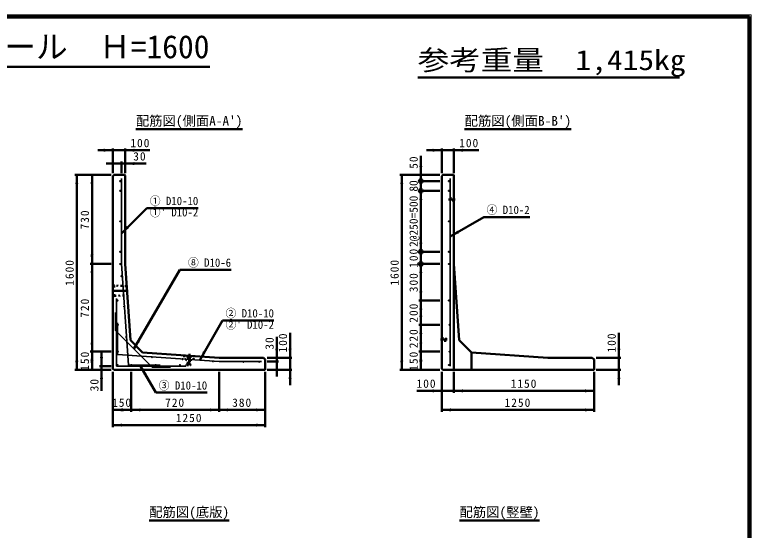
# Model space of a CAD drawing. Units: millimetres, scale not verified. Extents: x 100 to 4105, y 100 to 2870.
# Drawn here: x 2171 to 4105, y 1516 to 2870 of the extents above; entities that cross this region are included whole.
import ezdxf
from ezdxf.enums import TextEntityAlignment as Align

# ---------------------------------------------------------------- set-up
doc = ezdxf.new("R2010")
doc.units = ezdxf.units.MM
doc.header["$LTSCALE"] = 5
doc.linetypes.add('USER2', pattern=[13.4, 10, -1.2, 1, -1.2])
doc.linetypes.add('USER3', pattern=[2.2, 1, -1.2])
doc.layers.add('V-nasSTD', color=7, linetype='Continuous', lineweight=50)
doc.styles.add('ＭＳ ゴシック', font='')
doc.styles.get('ＭＳ ゴシック').set_extended_font_data('MS Gothic')

msp = doc.modelspace()

# ---------------------------------------------------------------- hatches: boundary and pattern name
at = {"layer": 'V-nasSTD'}
for points in [[(2405.219, 2514.051), (2405.219, 2510.051), (2429.219, 2514.051), (2405.219, 2518.051)], [(2485.219, 2514.051), (2485.219, 2510.051), (2461.219, 2514.051), (2485.219, 2518.051)], [(3268.419, 2514.051), (3268.419, 2510.051), (3292.419, 2514.051), (3268.419, 2518.051)], [(3348.419, 2514.051), (3348.419, 2510.051), (3324.419, 2514.051), (3348.419, 2518.051)], [(2427.619, 2479.051), (2427.619, 2483.051), (2451.619, 2479.051), (2427.619, 2475.051)], [(2485.219, 2479.051), (2485.219, 2475.051), (2461.219, 2479.051), (2485.219, 2483.051)], [(3237.419, 2473.051), (3241.419, 2473.051), (3237.419, 2449.051), (3233.419, 2473.051)], [(2334.219, 2425.051), (2330.219, 2425.051), (2334.219, 2449.051), (2338.219, 2425.051)], [(2374.219, 2425.051), (2370.219, 2425.051), (2374.219, 2449.051), (2378.219, 2425.051)], [(3187.419, 2425.051), (3183.419, 2425.051), (3187.419, 2449.051), (3191.419, 2425.051)], [(3237.419, 2383.451), (3233.419, 2383.451), (3237.419, 2407.451), (3241.419, 2383.451)], [(2468.59, 2312.422), (2471.418, 2309.593), (2451.619, 2295.451), (2465.761, 2315.25)], [(3335.604, 2299.451), (3337.604, 2295.987), (3314.819, 2287.451), (3333.604, 2302.915)], [(3237.419, 2271.451), (3241.419, 2271.451), (3237.419, 2247.451), (3233.419, 2271.451)], [(2374.219, 2239.451), (2378.219, 2239.451), (2374.219, 2215.451), (2370.219, 2239.451)], [(2374.219, 2191.451), (2370.219, 2191.451), (2374.219, 2215.451), (2378.219, 2191.451)], [(3237.419, 2191.451), (3233.419, 2191.451), (3237.419, 2215.451), (3241.419, 2191.451)], [(3237.419, 2143.451), (3241.419, 2143.451), (3237.419, 2119.451), (3233.419, 2143.451)], [(3237.419, 2095.451), (3233.419, 2095.451), (3237.419, 2119.451), (3241.419, 2095.451)], [(3237.419, 2079.451), (3241.419, 2079.451), (3237.419, 2055.451), (3233.419, 2079.451)], [(3237.419, 2031.451), (3233.419, 2031.451), (3237.419, 2055.451), (3241.419, 2031.451)], [(2496.353, 2012.97), (2499.817, 2010.97), (2484.353, 1992.185), (2492.889, 2014.97)], [(2374.219, 2009.051), (2378.219, 2009.051), (2374.219, 1985.051), (2370.219, 2009.051)], [(2859.219, 1993.051), (2863.219, 1993.051), (2859.219, 1969.051), (2855.219, 1993.051)], [(2894.219, 1993.051), (2890.219, 1993.051), (2894.219, 1969.051), (2898.219, 1993.051)], [(3237.419, 2009.051), (3241.419, 2009.051), (3237.419, 1985.051), (3233.419, 2009.051)], [(3757.419, 1993.051), (3753.419, 1993.051), (3757.419, 1969.051), (3761.419, 1993.051)], [(2374.219, 1961.051), (2370.219, 1961.051), (2374.219, 1985.051), (2378.219, 1961.051)], [(2668.974, 1983.753), (2672.438, 1981.753), (2656.974, 1962.968), (2665.509, 1985.753)], [(3237.419, 1961.051), (3233.419, 1961.051), (3237.419, 1985.051), (3241.419, 1961.051)], [(2334.219, 1961.051), (2338.219, 1961.051), (2334.219, 1937.051), (2330.219, 1961.051)], [(2374.219, 1961.051), (2378.219, 1961.051), (2374.219, 1937.051), (2370.219, 1961.051)], [(2399.219, 1970.651), (2395.219, 1970.651), (2399.219, 1946.651), (2403.219, 1970.651)], [(2859.219, 1935.451), (2855.219, 1935.451), (2859.219, 1959.451), (2863.219, 1935.451)], [(3187.419, 1961.051), (3191.419, 1961.051), (3187.419, 1937.051), (3183.419, 1961.051)], [(3237.419, 1961.051), (3241.419, 1961.051), (3237.419, 1937.051), (3233.419, 1961.051)], [(2399.219, 1913.051), (2403.219, 1913.051), (2399.219, 1937.051), (2395.219, 1913.051)], [(2513.673, 1925.867), (2510.208, 1923.867), (2501.673, 1946.651), (2517.137, 1927.867)], [(2894.219, 1913.051), (2890.219, 1913.051), (2894.219, 1937.051), (2898.219, 1913.051)], [(3757.419, 1913.051), (3753.419, 1913.051), (3757.419, 1937.051), (3761.419, 1913.051)], [(3268.419, 1882.051), (3268.419, 1878.051), (3292.419, 1882.051), (3268.419, 1886.051)], [(3348.419, 1882.051), (3348.419, 1878.051), (3324.419, 1882.051), (3348.419, 1886.051)], [(3668.419, 1882.051), (3668.419, 1886.051), (3692.419, 1882.051), (3668.419, 1878.051)], [(2453.219, 1832.051), (2453.219, 1828.051), (2429.219, 1832.051), (2453.219, 1836.051)], [(2453.219, 1832.051), (2453.219, 1836.051), (2477.219, 1832.051), (2453.219, 1828.051)], [(2501.219, 1832.051), (2501.219, 1828.051), (2477.219, 1832.051), (2501.219, 1836.051)], [(2683.619, 1832.051), (2683.619, 1836.051), (2707.619, 1832.051), (2683.619, 1828.051)], [(2731.619, 1832.051), (2731.619, 1828.051), (2707.619, 1832.051), (2731.619, 1836.051)], [(2805.219, 1832.051), (2805.219, 1836.051), (2829.219, 1832.051), (2805.219, 1828.051)], [(3316.419, 1832.051), (3316.419, 1828.051), (3292.419, 1832.051), (3316.419, 1836.051)], [(3668.419, 1832.051), (3668.419, 1836.051), (3692.419, 1832.051), (3668.419, 1828.051)], [(2453.219, 1792.051), (2453.219, 1788.051), (2429.219, 1792.051), (2453.219, 1796.051)], [(2805.219, 1792.051), (2805.219, 1796.051), (2829.219, 1792.051), (2805.219, 1788.051)]]:
    msp.add_hatch(color=256, dxfattribs=at).paths.add_polyline_path(points)

# ---------------------------------------------------------------- linework, layer by layer
at = {"layer": 'V-nasSTD', "lineweight": 100}
for p, q in [((4100, 2865), (105, 2865)), ((4100, 105), (4100, 2865))]:
    msp.add_line(p, q, dxfattribs=at)
at = {"layer": 'V-nasSTD'}
for p, q in [((1521.892, 2733.465), (2683.108, 2733.465)), ((3229.369, 2705.328), (3916.169, 2705.328)), ((2489.219, 2569.051), (2769.219, 2569.051)), ((3352.419, 2569.051), (3632.419, 2569.051)), ((2429.219, 2514.051), (2389.219, 2514.051)), ((2429.219, 2519.051), (2429.219, 2454.051)), ((2461.219, 2514.051), (2429.219, 2514.051)), ((2461.219, 2519.051), (2461.219, 2454.051)), ((2461.219, 2514.051), (2526.219, 2514.051)), ((3292.419, 2514.051), (3252.419, 2514.051)), ((3292.419, 2519.051), (3292.419, 2454.051)), ((3324.419, 2514.051), (3292.419, 2514.051)), ((3324.419, 2519.051), (3324.419, 2454.051)), ((3324.419, 2514.051), (3389.419, 2514.051)), ((3237.419, 2499.051), (3237.419, 2449.051)), ((2411.619, 2479.051), (2451.619, 2479.051)), ((2451.619, 2484.051), (2451.619, 2454.051)), ((2451.619, 2479.051), (2461.219, 2479.051)), ((2461.219, 2479.051), (2516.219, 2479.051)), ((2424.219, 2449.051), (2329.219, 2449.051)), ((2334.219, 2449.051), (2334.219, 1937.051)), ((2374.219, 2449.051), (2374.219, 2215.451)), ((2432.099, 2449.051), (2429.219, 2446.171)), ((2429.219, 2446.171), (2429.219, 1939.931)), ((2459.619, 2449.051), (2432.099, 2449.051)), ((2461.219, 2447.451), (2461.219, 2215.451)), ((3287.419, 2449.051), (3182.419, 2449.051)), ((3187.419, 2449.051), (3187.419, 1937.051)), ((3237.419, 2449.051), (3237.419, 2433.051)), ((3295.299, 2449.051), (3292.419, 2446.171)), ((3292.419, 2446.171), (3292.419, 1939.931)), ((3322.819, 2449.051), (3295.299, 2449.051)), ((3324.419, 2447.451), (3324.419, 1937.051)), ((3287.419, 2433.051), (3232.419, 2433.051)), ((3237.419, 2433.051), (3237.419, 2407.451)), ((3287.419, 2407.451), (3232.419, 2407.451)), ((3237.419, 2407.451), (3237.419, 2247.451)), ((2451.619, 2295.451), (2518.208, 2362.04)), ((2518.208, 2362.04), (2653.208, 2362.04)), ((3314.819, 2287.451), (3403.31, 2338.541)), ((3403.31, 2338.541), (3523.31, 2338.541)), ((3287.419, 2247.451), (3232.419, 2247.451)), ((3237.419, 2247.451), (3237.419, 2215.451)), ((2424.219, 2215.451), (2369.219, 2215.451)), ((2374.219, 2215.451), (2374.219, 1985.051)), ((2461.219, 2215.451), (2475.141, 2014.973)), ((3287.419, 2215.451), (3232.419, 2215.451)), ((3237.419, 2215.451), (3237.419, 2119.451)), ((3324.419, 2215.451), (3338.341, 2014.973)), ((2484.353, 1992.185), (2604.353, 2200.031)), ((2604.353, 2200.031), (2739.353, 2200.031)), ((3287.419, 2119.451), (3232.419, 2119.451)), ((3237.419, 2119.451), (3237.419, 2055.451)), ((2656.974, 1962.968), (2716.974, 2066.891)), ((2716.974, 2066.891), (2851.974, 2066.891)), ((3287.419, 2055.451), (3232.419, 2055.451)), ((3237.419, 2055.451), (3237.419, 1985.051)), ((2894.219, 1969.051), (2894.219, 2034.051)), ((3757.419, 1969.051), (3757.419, 2034.051)), ((2475.141, 2014.973), (2507.141, 1982.973)), ((2859.219, 1969.051), (2859.219, 2024.051)), ((3338.341, 2014.973), (3370.341, 1982.973)), ((2424.219, 1985.051), (2369.219, 1985.051)), ((2374.219, 1985.051), (2374.219, 1937.051)), ((2399.219, 1946.651), (2399.219, 1981.651)), ((2507.141, 1982.973), (2707.619, 1969.051)), ((3287.419, 1985.051), (3232.419, 1985.051)), ((3237.419, 1985.051), (3237.419, 1937.051)), ((3370.341, 1982.973), (3570.819, 1969.051)), ((3370.341, 1937.051), (3370.341, 1982.973)), ((2707.619, 1969.051), (2824.419, 1969.051)), ((2824.419, 1969.051), (2829.219, 1964.251)), ((2829.219, 1937.051), (2829.219, 1964.251)), ((2899.219, 1969.051), (2834.219, 1969.051)), ((2864.219, 1959.451), (2834.219, 1959.451)), ((2859.219, 1969.051), (2859.219, 1959.451)), ((2859.219, 1959.451), (2859.219, 1919.451)), ((2894.219, 1937.051), (2894.219, 1969.051)), ((3570.819, 1969.051), (3687.619, 1969.051)), ((3687.619, 1969.051), (3692.419, 1964.251)), ((3692.419, 1937.051), (3692.419, 1964.251)), ((3762.419, 1969.051), (3697.419, 1969.051)), ((3757.419, 1937.051), (3757.419, 1969.051)), ((2424.219, 1937.051), (2329.219, 1937.051)), ((2424.219, 1946.651), (2394.219, 1946.651)), ((2399.219, 1937.051), (2399.219, 1946.651)), ((2399.219, 1937.051), (2399.219, 1882.051)), ((2429.219, 1939.931), (2432.099, 1937.051)), ((2432.099, 1937.051), (2829.219, 1937.051)), ((2501.673, 1946.651), (2541.673, 1877.369)), ((2899.219, 1937.051), (2834.219, 1937.051)), ((2894.219, 1937.051), (2894.219, 1897.051)), ((3287.419, 1937.051), (3182.419, 1937.051)), ((3292.419, 1939.931), (3295.299, 1937.051)), ((3295.299, 1937.051), (3692.419, 1937.051)), ((3762.419, 1937.051), (3697.419, 1937.051)), ((3757.419, 1937.051), (3757.419, 1897.051)), ((2429.219, 1787.051), (2429.219, 1932.051)), ((2477.219, 1827.051), (2477.219, 1932.051)), ((2707.619, 1827.051), (2707.619, 1932.051)), ((2829.219, 1787.051), (2829.219, 1932.051)), ((3292.419, 1827.051), (3292.419, 1932.051)), ((3324.419, 1877.051), (3324.419, 1932.051)), ((3692.419, 1827.051), (3692.419, 1932.051)), ((2541.673, 1877.369), (2676.673, 1877.369)), ((3292.419, 1882.051), (3227.419, 1882.051)), ((3324.419, 1882.051), (3292.419, 1882.051)), ((3324.419, 1882.051), (3292.419, 1882.051)), ((3692.419, 1882.051), (3324.419, 1882.051)), ((2477.219, 1832.051), (2429.219, 1832.051)), ((2707.619, 1832.051), (2477.219, 1832.051)), ((2829.219, 1832.051), (2707.619, 1832.051)), ((3692.419, 1832.051), (3292.419, 1832.051)), ((2829.219, 1792.051), (2429.219, 1792.051)), ((2524.219, 1541.451), (2734.219, 1541.451)), ((3338.939, 1541.451), (3548.939, 1541.451))]:
    msp.add_line(p, q, dxfattribs=at)
at = {"layer": 'V-nasSTD', "lineweight": 35}
for p, q in [((2451.619, 2439.451), (2451.619, 2215.451)), ((3314.819, 2439.451), (3314.819, 1946.651)), ((2451.619, 2215.451), (2470.108, 1949.211)), ((2438.179, 1946.651), (2438.179, 2125.051)), ((2436.259, 2040.279), (2436.259, 2088.279)), ((2441.379, 1977.94), (2441.379, 2060.82)), ((2436.259, 2040.279), (2532.447, 1944.091)), ((2441.379, 1977.94), (2707.619, 1959.451)), ((2707.619, 1959.451), (2819.619, 1959.451)), ((2438.179, 1946.651), (2620.579, 1946.651)), ((2470.108, 1949.211), (2552.988, 1949.211)), ((2532.447, 1944.091), (2580.447, 1944.091))]:
    msp.add_line(p, q, dxfattribs=at)
at = {"layer": 'V-nasSTD', "linetype": 'USER2'}
for p, q in [((3310.019, 2385.051), (3327.619, 2385.051)), ((2469.219, 2145.051), (2426.019, 2145.051)), ((3306.819, 2017.051), (3289.219, 2017.051)), ((2629.787, 1979.468), (2628.055, 1954.528))]:
    msp.add_line(p, q, dxfattribs=at)
at = {"layer": 'V-nasSTD', "linetype": 'USER3'}
for p, q in [((3313.219, 2381.851), (3313.219, 2388.251)), ((3313.219, 2388.251), (3324.419, 2388.251)), ((3324.419, 2381.851), (3313.219, 2381.851)), ((2429.219, 2161.531), (2429.219, 2128.571)), ((2432.419, 2158.651), (2429.219, 2161.531)), ((2465.275, 2157.051), (2432.419, 2158.651)), ((2432.419, 2131.451), (2432.419, 2158.651)), ((2432.419, 2131.451), (2429.219, 2128.571)), ((2432.419, 2131.451), (2466.942, 2133.051)), ((3292.419, 2020.251), (3303.619, 2020.251)), ((3303.619, 2013.851), (3292.419, 2013.851)), ((3303.619, 2020.251), (3303.619, 2013.851)), ((2625.229, 1971.565), (2625.074, 1969.33)), ((2625.074, 1969.33), (2626.763, 1968.251)), ((2625.074, 1969.33), (2633.055, 1968.776)), ((2625.229, 1971.565), (2633.21, 1971.011)), ((2626.763, 1968.251), (2625.655, 1952.289)), ((2626.763, 1968.251), (2631.232, 1967.94)), ((2631.232, 1967.94), (2630.124, 1951.979)), ((2631.232, 1967.94), (2633.055, 1968.776)), ((2633.21, 1971.011), (2633.055, 1968.776)), ((2622.192, 1950.926), (2622.125, 1949.968)), ((2622.125, 1949.968), (2633.298, 1949.192)), ((2622.192, 1950.926), (2625.655, 1952.289)), ((2622.192, 1950.926), (2633.365, 1950.15)), ((2625.655, 1952.289), (2630.124, 1951.979)), ((2630.124, 1951.979), (2633.365, 1950.15)), ((2633.365, 1950.15), (2633.298, 1949.192))]:
    msp.add_line(p, q, dxfattribs=at)
at = {"layer": 'V-nasSTD', "lineweight": 13}
msp.add_lwpolyline([(100, 100), (100, 2870), (4105, 2870), (4105, 100)], close=True, dxfattribs=at)
at = {"layer": 'V-nasSTD'}
for centre in [(3237.419, 2433.051), (3237.419, 2407.451), (3237.419, 2247.451), (3237.419, 2215.451)]:
    msp.add_circle(centre, 5, dxfattribs=at)
at = {"layer": 'V-nasSTD', "lineweight": 35}
for centre in [(2447.939, 2433.051), (3311.139, 2433.051), (2447.939, 2407.451), (3311.139, 2407.451), (2447.939, 2327.451), (3311.139, 2327.451), (2447.939, 2247.451), (3311.139, 2247.451), (2447.939, 2215.451), (3311.139, 2215.451), (2451.139, 2183.451), (2441.539, 2119.451), (3311.139, 2119.451), (2458.437, 2103.451), (2442.339, 2055.451), (3312.899, 2055.451), (2463.993, 2023.451), (2442.339, 1985.051), (3312.899, 1985.051), (2531.619, 1970.713), (2611.619, 1965.158), (2691.619, 1959.602), (2771.619, 1958.491), (2813.219, 1958.491), (2441.539, 1949.851), (2477.219, 1950.171), (2541.219, 1950.171), (2605.219, 1949.851), (3311.139, 1949.851)]:
    msp.add_circle(centre, 0.96, dxfattribs=at)
at = {"layer": 'V-nasSTD'}
for centre in [(2459.619, 2447.451), (3322.819, 2447.451)]:
    msp.add_arc(centre, 1.6, 0, 90, dxfattribs=at)
at = {"layer": 'V-nasSTD', "linetype": 'USER3'}
msp.add_arc((2629.441, 1974.48), 13.76, 176.0275, 356.0275, dxfattribs=at)

# ---------------------------------------------------------------- texts
at = {"layer": 'V-nasSTD', "style": 'ＭＳ ゴシック'}
for s, height, p in [('1ｓｔタッチウォール  Ｈ=1600', 60.81, (2102.5, 2816.409)), ("配筋図(側面A-A')", 25.66, (2629.219, 2604.051)), ("配筋図(側面B-B')", 25.66, (3492.419, 2604.051)), ('配筋図(底版)', 25.66, (2629.219, 1576.451)), ('配筋図(竪壁)', 25.66, (3443.939, 1576.451))]:
    msp.add_text(s, height=height, dxfattribs=at).set_placement(p, align=Align.TOP_CENTER)
at = {"layer": 'V-nasSTD', "style": 'ＭＳ ゴシック', "width": 1.15}
msp.add_text('参考重量\u30001,415kg', height=52.79, dxfattribs=at).set_placement((3229.369, 2777.328), align=Align.TOP_LEFT)
at = {"layer": 'V-nasSTD', "style": 'ＭＳ ゴシック'}
for s, p in [('80', (3207.419, 2420.251)), ('2@250=500', (3207.419, 2327.451))]:
    msp.add_text(s, height=21.99, rotation=90, dxfattribs=at).set_placement(p, align=Align.TOP_CENTER)
at = {"layer": 'V-nasSTD', "style": 'ＭＳ ゴシック', "width": 0.95}
for s, p in [('① D10-10', (2589.493, 2391.848)), ("①' D10-2", (2589.493, 2362.04)), ('④ D10-2', (3466.675, 2368.349)), ('⑧ D10-6', (2682.718, 2229.839)), ('② D10-10', (2788.259, 2096.699)), ("②' D10-2", (2788.259, 2066.891)), ('③ D10-10', (2612.958, 1907.177))]:
    msp.add_text(s, height=21.85, dxfattribs=at).set_placement(p, align=Align.TOP_CENTER)
at = {"layer": 'V-nasSTD', "char_height": 21.99, "attachment_point": 2, "style": 'ＭＳ ゴシック'}
for s, insert in [('\\T1.17;100', (2501.219, 2544.051)), ('\\T1.17;100', (3364.419, 2544.051)), ('\\T1.17;30', (2499.969, 2509.051)), ('\\T1.17;100', (3252.419, 1912.051)), ('\\T1.17;1150', (3508.419, 1912.051)), ('\\T1.17;150', (2453.219, 1862.051)), ('\\T1.17;720', (2592.419, 1862.051)), ('\\T1.17;380', (2768.419, 1862.051)), ('\\T1.17;1250', (3492.419, 1862.051)), ('\\T1.17;1250', (2629.219, 1822.051))]:
    msp.add_mtext(s, dxfattribs=dict(at, insert=insert))
at = {"layer": 'V-nasSTD', "char_height": 21.99, "attachment_point": 2, "rotation": 90, "style": 'ＭＳ ゴシック'}
for s, insert in [('\\T1.17;50', (3207.419, 2482.801)), ('\\T1.17;730', (2344.219, 2332.251)), ('\\T1.17;100', (3207.419, 2231.451)), ('\\T1.17;1600', (2304.219, 2193.051)), ('\\T1.17;1600', (3157.419, 2193.551)), ('\\T1.17;300', (3207.419, 2167.451)), ('\\T1.17;720', (2344.219, 2100.251)), ('\\T1.17;200', (3207.419, 2087.451)), ('\\T1.17;100', (2864.219, 2009.051)), ('\\T1.17;220', (3207.419, 2020.251)), ('\\T1.17;100', (3727.419, 2009.051)), ('\\T1.17;30', (2829.219, 2007.801)), ('\\T1.17;150', (2344.219, 1961.051)), ('\\T1.17;150', (3207.419, 1961.051)), ('\\T1.17;30', (2369.219, 1898.301))]:
    msp.add_mtext(s, dxfattribs=dict(at, insert=insert))

doc.saveas('drawing.dxf')
